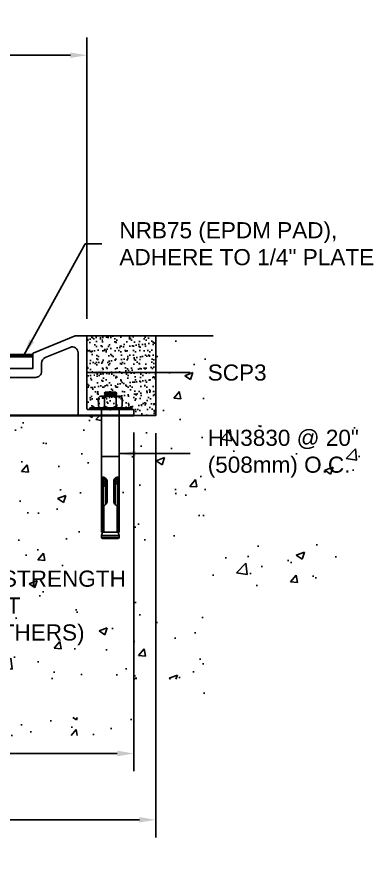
# Model space of a CAD drawing. Header units: inches. Extents: x -7 to 75.2, y -5.3 to 13.5.
# Drawn here: x 29.34 to 36.93, y -5.26 to 12.67 of the extents above; entities that cross this region are included whole.
import ezdxf

# ---------------------------------------------------------------- set-up
doc = ezdxf.new("R2010")
doc.units = ezdxf.units.IN
doc.header["$LTSCALE"] = 0.25
doc.header["$MEASUREMENT"] = 0
for name, color, linetype in [('Anchors', 4, 'Continuous'), ('Conditions', 1, 'Continuous'), ('Dimensions', 3, 'Continuous'), ('Fillers', 2, 'Continuous'), ('Metals', 7, 'Continuous'), ('Text', 2, 'Continuous')]:
    doc.layers.add(name, color=color, linetype=linetype)
doc.styles.add('ARIAL', font='arial.ttf')
doc.dimstyles.new('ARIAL', dxfattribs={"dimscale": 3, "dimtxt": 0.117188, "dimasz": 0.1175, "dimexe": 0.125, "dimexo": 0.125, "dimgap": 0.125, "dimtad": 0, "dimtih": 1, "dimtoh": 1, "dimdec": 4, "dimzin": 0, "dimdsep": 46, "dimlunit": 4, "dimtxsty": 'ARIAL', "dimcen": 0.09, "dimadec": 0, "dimazin": 0, "dimtfac": 1, "dimtdec": 4, "dimtofl": 0, "dimtmove": 0, "dimatfit": 3, "dimfxl": 0, "dimfrac": 2, "dimtolj": 1, "dimtzin": 0, "dimarcsym": 0})

# ---------------------------------------------------------------- blocks, each defined once
blk = doc.blocks.new('*D0')
at = {"layer": 'Defpoints', "color": 0}
for p in [(30.836, 11.849), (1.525, 5.857), (30.836, 5.857)]:
    blk.add_point(p, dxfattribs=at)
at = {"layer": 'Dimensions', "color": 0, "lineweight": -2}
for p, q in [((1.525, 6.232), (1.525, 12.224)), ((30.836, 6.232), (30.836, 12.224)), ((1.878, 11.849), (14.789, 11.849)), ((30.484, 11.849), (17.572, 11.849))]:
    blk.add_line(p, q, dxfattribs=at)
at = {"layer": 'Dimensions', "color": 0}
for points in [[(1.878, 11.908), (1.878, 11.79), (1.525, 11.849)], [(30.484, 11.908), (30.484, 11.79), (30.836, 11.849)]]:
    blk.add_solid(points, dxfattribs=at)
at = {"layer": 'Dimensions', "color": 0, "insert": (16.181, 11.849), "char_height": 0.35156, "attachment_point": 5, "style": 'ARIAL'}
blk.add_mtext('\\A1;2\'-5 5/16"\\P [744mm]', dxfattribs=at)
blk = doc.blocks.new('*D4')
at = {"layer": 'Defpoints', "color": 0}
for p in [(31.835, 4.187), (22.179, -2.264), (31.835, -3.031)]:
    blk.add_point(p, dxfattribs=at)
at = {"layer": 'Dimensions', "color": 0, "lineweight": -2}
for p, q in [((31.835, 3.812), (31.835, -3.406)), ((22.179, -2.639), (22.179, -3.406)), ((22.532, -3.031), (26.124, -3.031)), ((31.482, -3.031), (28.89, -3.031))]:
    blk.add_line(p, q, dxfattribs=at)
at = {"layer": 'Dimensions', "color": 0}
for points in [[(22.532, -2.972), (22.532, -3.09), (22.179, -3.031)], [(31.482, -2.972), (31.482, -3.09), (31.835, -3.031)]]:
    blk.add_solid(points, dxfattribs=at)
at = {"layer": 'Dimensions', "color": 0, "insert": (27.507, -3.031), "char_height": 0.3516, "attachment_point": 5, "style": 'ARIAL'}
blk.add_mtext('\\A1;9 5/8"\\P [245mm]', dxfattribs=at)
blk = doc.blocks.new('SCP3')
at = {"layer": 'Metals', "linetype": 'Continuous', "flags": 128}
blk.add_lwpolyline([(-4.02, 0.121), (-4.015, 0.125), (-3.545, 0.125, 0.414214), (-3.53, 0.14), (-3.53, 1.685, -0.414214), (-3.515, 1.7), (-3.28, 1.7), (-2.384, 1.329, -0.303347), (-2.375, 1.315), (-2.375, 1.015, 0.414214), (-2.36, 1), (-1.579, 1), (-1.477, 0.941, -0.57735), (-1.477, 0.927), (-1.496, 0.916, 0.267949), (-1.5, 0.909), (-1.5, 0.906, 0.165641), (-1.497, 0.902), (-1.477, 0.891, -0.57735), (-1.477, 0.877), (-1.496, 0.866, 0.267949), (-1.5, 0.859), (-1.5, 0.856, 0.165641), (-1.497, 0.852), (-1.477, 0.841, -0.57735), (-1.477, 0.827), (-1.496, 0.816, 0.267949), (-1.5, 0.809), (-1.5, 0.806, 0.165641), (-1.497, 0.802), (-1.477, 0.791, -0.57735), (-1.477, 0.777), (-1.496, 0.766, 0.267949), (-1.5, 0.759), (-1.5, 0.756, 0.165641), (-1.497, 0.752), (-1.477, 0.741, -0.57735), (-1.477, 0.727), (-1.496, 0.716, 0.267949), (-1.5, 0.709), (-1.5, 0.706, 0.165641), (-1.497, 0.702), (-1.477, 0.691, -0.57735), (-1.477, 0.677), (-1.496, 0.666, 0.267949), (-1.5, 0.659), (-1.5, 0.656, 0.165641), (-1.497, 0.652), (-1.477, 0.641, -0.57735), (-1.477, 0.627), (-1.496, 0.616, 0.267949), (-1.5, 0.609), (-1.5, 0.606, 0.165641), (-1.497, 0.602), (-1.477, 0.591, -0.57735), (-1.477, 0.577), (-1.496, 0.566, 0.267949), (-1.5, 0.559), (-1.5, 0.556, 0.165641), (-1.497, 0.552), (-1.477, 0.541, -0.57735), (-1.477, 0.527), (-1.496, 0.516, 0.267949), (-1.5, 0.509), (-1.5, 0.506, 0.165641), (-1.497, 0.502), (-1.477, 0.491, -0.57735), (-1.477, 0.477), (-1.496, 0.466, 0.267949), (-1.5, 0.459), (-1.5, 0.456, 0.165641), (-1.497, 0.452), (-1.477, 0.441, -0.57735), (-1.477, 0.427), (-1.496, 0.416, 0.267949), (-1.5, 0.409), (-1.5, 0.406, 0.165641), (-1.497, 0.402), (-1.477, 0.391, -0.57735), (-1.477, 0.377), (-1.496, 0.366, 0.267949), (-1.5, 0.359), (-1.5, 0.356, 0.165641), (-1.497, 0.352), (-1.477, 0.341, -0.57735), (-1.477, 0.327), (-1.496, 0.316, 0.267949), (-1.5, 0.309), (-1.5, 0.306, 0.165641), (-1.497, 0.302), (-1.477, 0.291, -0.57735), (-1.477, 0.277), (-1.496, 0.266, 0.267949), (-1.5, 0.259), (-1.5, 0.256, 0.165641), (-1.497, 0.252), (-1.477, 0.241, -0.57735), (-1.477, 0.227), (-1.496, 0.216, 0.36655), (-1.499, 0.206, 0.49287), (-1.485, 0.187), (-1.265, 0.187, 0.414214), (-1.25, 0.202), (-1.25, 0.23, 0.290884), (-1.255, 0.237), (-1.272, 0.246, -0.57735), (-1.274, 0.26), (-1.253, 0.274, 0.57735), (-1.255, 0.287), (-1.272, 0.296, -0.57735), (-1.274, 0.31), (-1.253, 0.324, 0.57735), (-1.255, 0.337), (-1.272, 0.346, -0.57735), (-1.274, 0.36), (-1.253, 0.374, 0.57735), (-1.255, 0.387), (-1.272, 0.396, -0.57735), (-1.274, 0.41), (-1.253, 0.424, 0.57735), (-1.255, 0.437), (-1.272, 0.446, -0.57735), (-1.274, 0.46), (-1.253, 0.474, 0.57735), (-1.255, 0.487), (-1.272, 0.496, -0.57735), (-1.274, 0.51), (-1.253, 0.524, 0.57735), (-1.255, 0.537), (-1.272, 0.546, -0.57735), (-1.274, 0.56), (-1.253, 0.574, 0.57735), (-1.255, 0.587), (-1.272, 0.596, -0.57735), (-1.274, 0.61), (-1.253, 0.624, 0.57735), (-1.255, 0.637), (-1.272, 0.646, -0.57735), (-1.274, 0.66), (-1.253, 0.674, 0.57735), (-1.255, 0.687), (-1.272, 0.696, -0.57735), (-1.274, 0.71), (-1.253, 0.724, 0.57735), (-1.255, 0.737), (-1.272, 0.746, -0.57735), (-1.274, 0.76), (-1.253, 0.774, 0.57735), (-1.255, 0.787), (-1.272, 0.796, -0.57735), (-1.274, 0.81), (-1.253, 0.824, 0.57735), (-1.255, 0.837), (-1.272, 0.846, -0.57735), (-1.274, 0.86), (-1.253, 0.874, 0.57735), (-1.255, 0.887), (-1.272, 0.896, -0.57735), (-1.274, 0.91), (-1.253, 0.924, 0.57735), (-1.255, 0.937), (-1.272, 0.946, -0.57735), (-1.274, 0.96), (-1.219, 0.997, -0.153359), (-1.211, 1), (-0.984, 1, -0.414214), (-0.969, 0.985), (-1, 0.14, 0.414214), (-0.985, 0.125), (-0.515, 0.125), (-0.511, 0.121, 0.414214), (-0.489, 0.121), (-0.485, 0.125), (-0.015, 0.125, -0.414214), (0, 0.11), (0, 0.015, -0.414214), (-0.015, 0), (-1.735, 0, -0.414214), (-1.75, 0.015), (-1.75, 0.687, 0.414214), (-1.875, 0.812), (-2.438, 0.812, -0.414214), (-2.563, 0.937), (-2.563, 1.116, 0.303347), (-2.64, 1.232), (-3.17, 1.451, 0.534511), (-3.343, 1.336), (-3.343, 0.015, -0.414214), (-3.358, 0), (-4.515, 0, -0.414214), (-4.53, 0.015), (-4.53, 0.11, -0.414214), (-4.515, 0.125), (-4.045, 0.125), (-4.041, 0.121, 0.414209)], format="xyb", close=True, dxfattribs=at)
blk = doc.blocks.new('HN3830S')
for p, q in [((-0.135, 0.352), (0.017, 0.375)), ((-0.135, 0.352), (-0.108, 0.368)), ((-0.108, 0.368), (0.017, 0.375)), ((0.017, 0.375), (-0.108, 0.335)), ((-0.108, 0.368), (-0.063, 0.375)), ((-0.108, 0.322), (0.108, 0.368)), ((-0.063, 0.375), (0.08, 0.375)), ((0.08, 0.375), (0.108, 0.368)), ((0.135, 0.352), (0.108, 0.368)), ((-0.251, 0.251), (-0.251, 0.074)), ((-0.188, 0.288), (0.188, 0.288)), ((-0.135, 0.352), (-0.108, 0.335)), ((-0.135, 0.305), (0.135, 0.352)), ((-0.135, 0.305), (-0.108, 0.322)), ((-0.135, 0.305), (-0.108, 0.289)), ((-0.125, 0.074), (-0.125, 0.251)), ((0.108, 0.335), (-0.108, 0.289)), ((-0.108, 0.335), (-0.108, 0.322)), ((-0.108, 0.289), (-0.108, 0.288)), ((-0.047, 0.288), (0.108, 0.322)), ((0.036, 0.288), (0.135, 0.305)), ((0.108, 0.289), (0.105, 0.288)), ((0.135, 0.352), (0.108, 0.335)), ((0.108, 0.335), (0.108, 0.322)), ((0.135, 0.305), (0.108, 0.322)), ((0.135, 0.305), (0.108, 0.289)), ((0.108, 0.289), (0.108, 0.288)), ((0.125, 0.074), (0.125, 0.251)), ((0.251, 0.251), (0.251, 0.074)), ((-0.438, 0.037), (0.438, 0.037)), ((-0.438, 0.037), (-0.438, 0)), ((-0.438, 0), (0.438, 0)), ((-0.188, 0.037), (0.188, 0.037)), ((0.438, 0.037), (0.438, 0)), ((-0.188, 0), (-0.188, -2.609)), ((0.187, 0), (0.187, -2.609)), ((-0.188, -1), (0.187, -1)), ((-0.158, -1.471), (-0.158, -2.014)), ((-0.135, -1.484), (-0.108, -1.468)), ((-0.135, -1.484), (-0.089, -1.476)), ((-0.135, -1.484), (-0.108, -1.501)), ((-0.135, -1.531), (-0.108, -1.515)), ((-0.135, -1.531), (-0.071, -1.52)), ((-0.135, -1.531), (-0.108, -1.548)), ((-0.135, -1.578), (-0.108, -1.562)), ((-0.135, -1.578), (-0.071, -1.567)), ((-0.135, -1.578), (-0.108, -1.595)), ((-0.135, -1.625), (-0.108, -1.608)), ((-0.108, -1.457), (-0.108, -1.468)), ((-0.108, -1.468), (-0.098, -1.466)), ((-0.078, -1.494), (-0.108, -1.501)), ((-0.108, -1.501), (-0.108, -1.515)), ((-0.108, -1.515), (-0.073, -1.507)), ((-0.071, -1.54), (-0.108, -1.548)), ((-0.108, -1.548), (-0.108, -1.562)), ((-0.108, -1.562), (-0.071, -1.553)), ((-0.071, -1.586), (-0.108, -1.595)), ((-0.108, -1.595), (-0.108, -1.608)), ((-0.108, -1.608), (-0.071, -1.6)), ((-0.071, -1.524), (-0.071, -1.961)), ((0.07, -1.523), (0.108, -1.515)), ((0.07, -1.524), (0.07, -1.961)), ((0.07, -1.542), (0.135, -1.531)), ((0.07, -1.542), (0.135, -1.531)), ((0.108, -1.548), (0.07, -1.556)), ((0.07, -1.57), (0.108, -1.562)), ((0.07, -1.589), (0.135, -1.578)), ((0.108, -1.595), (0.07, -1.603)), ((0.108, -1.501), (0.072, -1.509)), ((0.078, -1.494), (0.135, -1.484)), ((0.093, -1.471), (0.108, -1.468)), ((0.108, -1.457), (0.108, -1.468)), ((0.135, -1.484), (0.108, -1.468)), ((0.135, -1.484), (0.108, -1.501)), ((0.108, -1.501), (0.108, -1.515)), ((0.135, -1.531), (0.108, -1.515)), ((0.135, -1.531), (0.108, -1.548)), ((0.108, -1.548), (0.108, -1.562)), ((0.135, -1.578), (0.108, -1.562)), ((0.135, -1.578), (0.108, -1.595)), ((0.108, -1.595), (0.108, -2.028)), ((0.157, -1.471), (0.157, -2.014)), ((-0.135, -1.625), (-0.071, -1.614)), ((-0.135, -1.625), (-0.108, -1.641)), ((-0.071, -1.633), (-0.108, -1.641)), ((-0.108, -1.641), (-0.108, -2.028)), ((-0.166, -2.047), (-0.166, -2.609)), ((-0.143, -2.047), (-0.143, -2.609)), ((0.143, -2.047), (0.143, -2.609)), ((0.166, -2.047), (0.166, -2.609)), ((-0.188, -2.68), (-0.168, -2.609)), ((-0.188, -2.609), (0.187, -2.609)), ((-0.188, -2.68), (0.187, -2.68)), ((-0.188, -2.68), (-0.188, -2.727)), ((0.168, -2.609), (0.187, -2.68)), ((0.187, -2.68), (0.187, -2.727)), ((-0.188, -2.727), (0.187, -2.727)), ((-0.188, -2.727), (-0.174, -2.75)), ((-0.174, -2.75), (0.174, -2.75)), ((0.187, -2.727), (0.174, -2.75))]:
    blk.add_line(p, q)
for centre, radius, start, end in [((-0.188, 0.216), 0.0717, 29.0208, 150.9792), ((0, 0.056), 0.231, 57.1911, 122.8089), ((0.188, 0.216), 0.0717, 29.0208, 150.9792), ((-0.188, 0.109), 0.0717, 209.0208, 330.9792), ((0, 0.269), 0.231, 237.1911, 302.8089), ((0.188, 0.109), 0.0717, 209.0208, 330.9792), ((-0.135, -1.471), 0.0524, 168.9394, 180), ((-0.159, -1.466), 0.0276, 135, 168.9394), ((-0.159, -1.466), 0.0276, 101.0606, 135), ((-0.155, -1.49), 0.0524, 76.6123, 101.0606), ((-0.105, -1.471), 0.0524, 168.9394, 180), ((-0.129, -1.466), 0.0276, 135, 168.9394), ((-0.129, -1.466), 0.0276, 110.9085, 135), ((-0.161, -1.516), 0.0783, 59.3028, 76.6123), ((-0.179, -1.547), 0.114, 45, 59.3028), ((-0.179, -1.547), 0.114, 30.6972, 45), ((-0.148, -1.528), 0.0783, 13.3877, 30.6972), ((-0.123, -1.522), 0.0524, 358.2993, 13.3877), ((0.123, -1.522), 0.0524, 166.6123, 181.7007), ((0.148, -1.528), 0.0783, 149.3028, 166.6123), ((0.179, -1.547), 0.114, 135, 149.3028), ((0.179, -1.547), 0.114, 120.6972, 135), ((0.161, -1.516), 0.0783, 103.3877, 120.6972), ((0.129, -1.466), 0.0276, 45, 69.0915), ((0.155, -1.49), 0.0524, 78.9394, 103.3877), ((0.129, -1.466), 0.0276, 11.0606, 45), ((0.105, -1.471), 0.0524, 360, 11.0606), ((0.159, -1.466), 0.0276, 45, 78.9394), ((0.159, -1.466), 0.0276, 11.0606, 45), ((0.135, -1.471), 0.0524, 0, 11.0606), ((-0.123, -1.963), 0.0524, 346.6123, 1.7007), ((0.123, -1.963), 0.0524, 178.2993, 193.3877), ((-0.135, -2.014), 0.0524, 180, 191.0606), ((-0.159, -2.019), 0.0276, 191.0606, 225), ((-0.159, -2.019), 0.0276, 225, 258.9394), ((-0.155, -1.995), 0.0524, 258.9394, 283.3877), ((-0.105, -2.014), 0.0524, 180, 191.0606), ((-0.129, -2.019), 0.0276, 191.0606, 225), ((-0.129, -2.019), 0.0276, 225, 249.0915), ((-0.161, -1.969), 0.0783, 283.3877, 300.6972), ((-0.179, -1.938), 0.114, 300.6972, 315), ((-0.179, -1.938), 0.114, 315, 329.3028), ((-0.148, -1.957), 0.0783, 329.3028, 346.6123), ((0.148, -1.957), 0.0783, 193.3877, 210.6972), ((0.179, -1.938), 0.114, 210.6972, 225), ((0.179, -1.938), 0.114, 225, 239.3028), ((0.161, -1.969), 0.0783, 239.3028, 256.6123), ((0.129, -2.019), 0.0276, 290.9085, 315), ((0.155, -1.995), 0.0524, 256.6123, 281.0606), ((0.129, -2.019), 0.0276, 315, 348.9394), ((0.105, -2.014), 0.0524, 348.9394, 0), ((0.159, -2.019), 0.0276, 281.0606, 315), ((0.159, -2.019), 0.0276, 315, 348.9394), ((0.135, -2.014), 0.0524, 348.9394, 360)]:
    blk.add_arc(centre, radius, start, end)
blk = doc.blocks.new('*D23')
at = {"layer": 'Defpoints', "color": 0}
for p in [(32.305, 4.172), (22.179, -2.264), (32.305, -4.444)]:
    blk.add_point(p, dxfattribs=at)
at = {"layer": 'Dimensions', "color": 0, "lineweight": -2}
for p, q in [((32.305, 3.797), (32.305, -4.819)), ((22.179, -2.639), (22.179, -4.819)), ((22.532, -4.444), (25.861, -4.444)), ((31.952, -4.444), (28.626, -4.444))]:
    blk.add_line(p, q, dxfattribs=at)
at = {"layer": 'Dimensions', "color": 0}
for points in [[(22.532, -4.385), (22.532, -4.502), (22.179, -4.444)], [(31.952, -4.385), (31.952, -4.502), (32.305, -4.444)]]:
    blk.add_solid(points, dxfattribs=at)
at = {"layer": 'Dimensions', "color": 0, "insert": (27.243, -4.444), "char_height": 0.35156, "attachment_point": 5, "style": 'ARIAL'}
blk.add_mtext('\\A1;10 1/8"\\P [257mm]', dxfattribs=at)

msp = doc.modelspace()

# ---------------------------------------------------------------- hatches: boundary and pattern name
at = {"layer": 'Conditions'}
h = msp.add_hatch(dxfattribs=at)
h.set_pattern_fill('AR-CONC', color=256, scale=0.25, style=0)
edge = h.paths.add_edge_path()
edge.add_line((33.52671, 5.87223), (32.3048, 5.87223))
edge.add_line((32.3048, 5.87223), (32.3048, 4.17223))
edge.add_line((32.3048, 4.17223), (31.52355, 4.17223))
edge.add_line((31.52355, 4.17223), (31.52355, 1.68786))
edge.add_line((31.52355, 1.68786), (31.50423, 1.68786))
edge.add_line((31.50423, 1.68786), (31.52355, 1.61698))
edge.add_line((31.52355, 1.61698), (31.52355, 1.57048))
edge.add_line((31.52355, 1.57048), (31.51012, 1.54723))
edge.add_line((31.51012, 1.54723), (31.16197, 1.54723))
edge.add_line((31.16197, 1.54723), (31.14855, 1.57048))
edge.add_line((31.14855, 1.57048), (31.14855, 1.61698))
edge.add_line((31.14855, 1.61698), (31.16786, 1.68786))
edge.add_line((31.16786, 1.68786), (31.14855, 1.68786))
edge.add_line((31.14855, 1.68786), (31.14855, 4.17223))
edge.add_line((31.14855, 4.17223), (27.99322, 4.17223))
edge.add_line((27.99322, 4.17223), (27.99322, 1.68786))
edge.add_line((27.99322, 1.68786), (27.9739, 1.68786))
edge.add_line((27.9739, 1.68786), (27.99322, 1.61698))
edge.add_line((27.99322, 1.61698), (27.99322, 1.57048))
edge.add_line((27.99322, 1.57048), (27.97979, 1.54723))
edge.add_line((27.97979, 1.54723), (27.63164, 1.54723))
edge.add_line((27.63164, 1.54723), (27.61822, 1.57048))
edge.add_line((27.61822, 1.57048), (27.61822, 1.61698))
edge.add_line((27.61822, 1.61698), (27.63753, 1.68786))
edge.add_line((27.63753, 1.68786), (27.61822, 1.68786))
edge.add_line((27.61822, 1.68786), (27.61822, 4.17223))
edge.add_line((27.61822, 4.17223), (24.49322, 4.17223))
edge.add_line((24.49322, 4.17223), (24.49322, 1.68786))
edge.add_line((24.49322, 1.68786), (24.4739, 1.68786))
edge.add_line((24.4739, 1.68786), (24.49322, 1.61698))
edge.add_line((24.49322, 1.61698), (24.49322, 1.57048))
edge.add_line((24.49322, 1.57048), (24.47979, 1.54723))
edge.add_line((24.47979, 1.54723), (24.13164, 1.54723))
edge.add_line((24.13164, 1.54723), (24.11822, 1.57048))
edge.add_line((24.11822, 1.57048), (24.11822, 1.61698))
edge.add_line((24.11822, 1.61698), (24.13753, 1.68786))
edge.add_line((24.13753, 1.68786), (24.11822, 1.68786))
edge.add_line((24.11822, 1.68786), (24.11822, 4.17223))
edge.add_line((24.11822, 4.17223), (22.18072, 4.17223))
edge.add_arc((16.18072, 3.84064), 6.00916, -3.163289, 3.163289, ccw=False)
edge.add_line((22.18072, 3.50904), (22.18072, -2.26391))
edge.add_line((22.18072, -2.26391), (33.52671, -2.26391))
edge.add_line((33.52671, -2.26391), (33.52671, 5.87223))
h.paths.add_polyline_path([(23.92654, -1.44653), (33.24062, -1.44653), (33.24062, -2.64832), (23.92654, -2.64832)])
h.paths.add_polyline_path([(23.89816, 0.06137), (26.56117, 0.06137), (26.56117, -0.46152), (23.89816, -0.46152)], flags=16)
h.paths.add_polyline_path([(30.45491, 1.47509), (36.42129, 1.47509), (36.42129, 0.27329), (30.45491, 0.27329)])
h.paths.add_polyline_path([(33.32304, 3.9594), (36.65479, 3.9594), (36.65479, 2.75737), (33.32304, 2.75737)])
h.paths.add_polyline_path([(33.32304, 5.34852), (34.70601, 5.34852), (34.70601, 4.82094), (33.32304, 4.82094)])
h = msp.add_hatch(dxfattribs=at)
h.set_pattern_fill('AR-SAND', color=256, scale=0.1, style=0)
h.set_pattern_definition([(37.5, (8.5, 0), (-0.0062993, 0.1926824), [0, -0.152, 0, -0.17, 0, -0.1625]), (7.5, (8.5, 0), (0.1769777, 0.2822146), [0, -0.082, 0, -0.137, 0, -0.0525]), (327.5, (8.377, 0), (0.3114142, 0.0005659), [0, -0.05, 0, -0.18, 0, -0.235]), (317.5, (8.377, 0), (0.3006127, 0.0877676), [0, -0.025, 0, -0.118, 0, -0.135])])
h.paths.add_polyline_path([(32.33605, 5.87223), (30.82105, 5.87223, -0.41421356), (30.83605, 5.85723), (30.83605, 4.31223, 0.41421356), (30.85105, 4.29723), (31.1793, 4.29723), (31.1793, 4.32276, 0.7784635), (31.20083, 4.32625), (31.20662, 4.39246, -0.41056306), (31.2393, 4.42473), (31.30886, 4.42473), (31.3128, 4.37973), (31.3593, 4.37973), (31.36323, 4.42473), (31.4328, 4.42473, -0.41056306), (31.46547, 4.39246), (31.47126, 4.32625, 0.7784635), (31.4928, 4.32276), (31.4928, 4.29723), (31.82105, 4.29723, -0.41421356), (31.83605, 4.28223), (31.83605, 4.18723, -0.41421356), (31.82105, 4.17223), (32.33605, 4.17223)])

# ---------------------------------------------------------------- linework, layer by layer
msp.add_line((32.33605, 5.87223), (30.82105, 5.87223), dxfattribs=at)
msp.add_lwpolyline([(22.18072, -2.26391), (22.18072, 4.17223), (32.3048, 4.17223), (32.3048, 5.87223), (33.52671, 5.87223)], dxfattribs=at)
at = {"layer": 'Fillers', "const_width": 0.065}
msp.add_lwpolyline([(29.68072, 5.45427), (22.18072, 5.45427)], dxfattribs=at)
at = {"layer": 'Fillers', "const_width": 0.05}
msp.add_lwpolyline([(31.83605, 4.17223), (22.18072, 4.17223, -1.05679197), (10.18072, 4.17223), (0.52539, 4.17223)], format="xyb", dxfattribs=at)
at = {"layer": 'Metals'}
msp.add_lwpolyline([(22.18072, 5.17223), (29.68072, 5.17223), (29.68072, 5.42223), (22.18072, 5.42223)], close=True, dxfattribs=at)

# ---------------------------------------------------------------- block references
at = {"xscale": -1}
msp.add_blockref('SCP3', (27.30572, 4.17223), dxfattribs=at)
at = {"layer": 'Anchors'}
msp.add_blockref('HN3830S', (31.33605, 4.29723), dxfattribs=at)

# ---------------------------------------------------------------- texts
at = {"layer": 'Text', "char_height": 0.34375, "attachment_point": 4, "style": 'ARIAL'}
for s, insert in [('NRB75 (EPDM PAD),\\PADHERE TO 1/4" PLATE', (31.52788, 7.83049)), ('SCP3', (33.40898, 5.08473)), ('HN3830 @ 20" \\P(508mm) O.C.', (33.40898, 3.35838)), ('HIGH STRENGTH \\PGROUT\\P(BY OTHERS)', (27.68967, 0.06984))]:
    msp.add_mtext(s, dxfattribs=dict(at, insert=insert))

# ---------------------------------------------------------------- dimensions: what is measured, and where the dimension line sits
at = {"layer": 'Dimensions'}
for base, p1, p2, picture, middle in [((30.83605, 11.84906), (1.52539, 5.85723), (30.83605, 5.85723), '*D0', (16.18072, 11.84906)), ((32.3048, -4.44363), (22.17931, -2.26391), (32.3048, 4.17223), '*D23', (27.24346, -4.44363))]:
    dim = msp.add_linear_dim(base=base, p1=p1, p2=p2, dimstyle='ARIAL', override={"dimpost": '\\X'}, dxfattribs=at)
    dim.commit()
    dim.dimension.update_dxf_attribs({"geometry": picture, "text_midpoint": middle, "dimtype": 160})
dim = msp.add_linear_dim(base=(31.83464, -3.03109), p1=(22.17931, -2.26391), p2=(31.83464, 4.18723), angle=180, dimstyle='ARIAL', override={"dimpost": '\\X'}, dxfattribs=at)
dim.commit()
dim.dimension.update_dxf_attribs({"geometry": '*D4', "text_midpoint": (27.50698, -3.03109), "dimtype": 160})

# ---------------------------------------------------------------- leaders
at = {"layer": 'Text', "annotation_type": 0, "has_hookline": 1, "hookline_direction": 0}
for points, override, text_width in [([(29.48867, 5.45517), (30.80038, 7.83049), (31.15288, 7.83049)], {"dimgap": 0.125, "dimtad": 0}, 5.40199), ([(30.83605, 5.08473), (33.03398, 5.08473)], {"dimgap": 0.125, "dimtad": 0}, 1.2111), ([(25.23184, 4.8197), (26.96217, 0.06984), (27.31467, 0.06984)], {"dimgap": 0.125, "dimtad": 0, "dimldrblk": 'Dot'}, 3.89802), ([(31.52355, 3.35838), (33.03398, 3.35838)], {"dimgap": 0.125, "dimtad": 0}, 3.15987)]:
    msp.add_leader(points, dimstyle='ARIAL', override=override, dxfattribs=dict(at, text_width=text_width))

doc.saveas('drawing.dxf')
